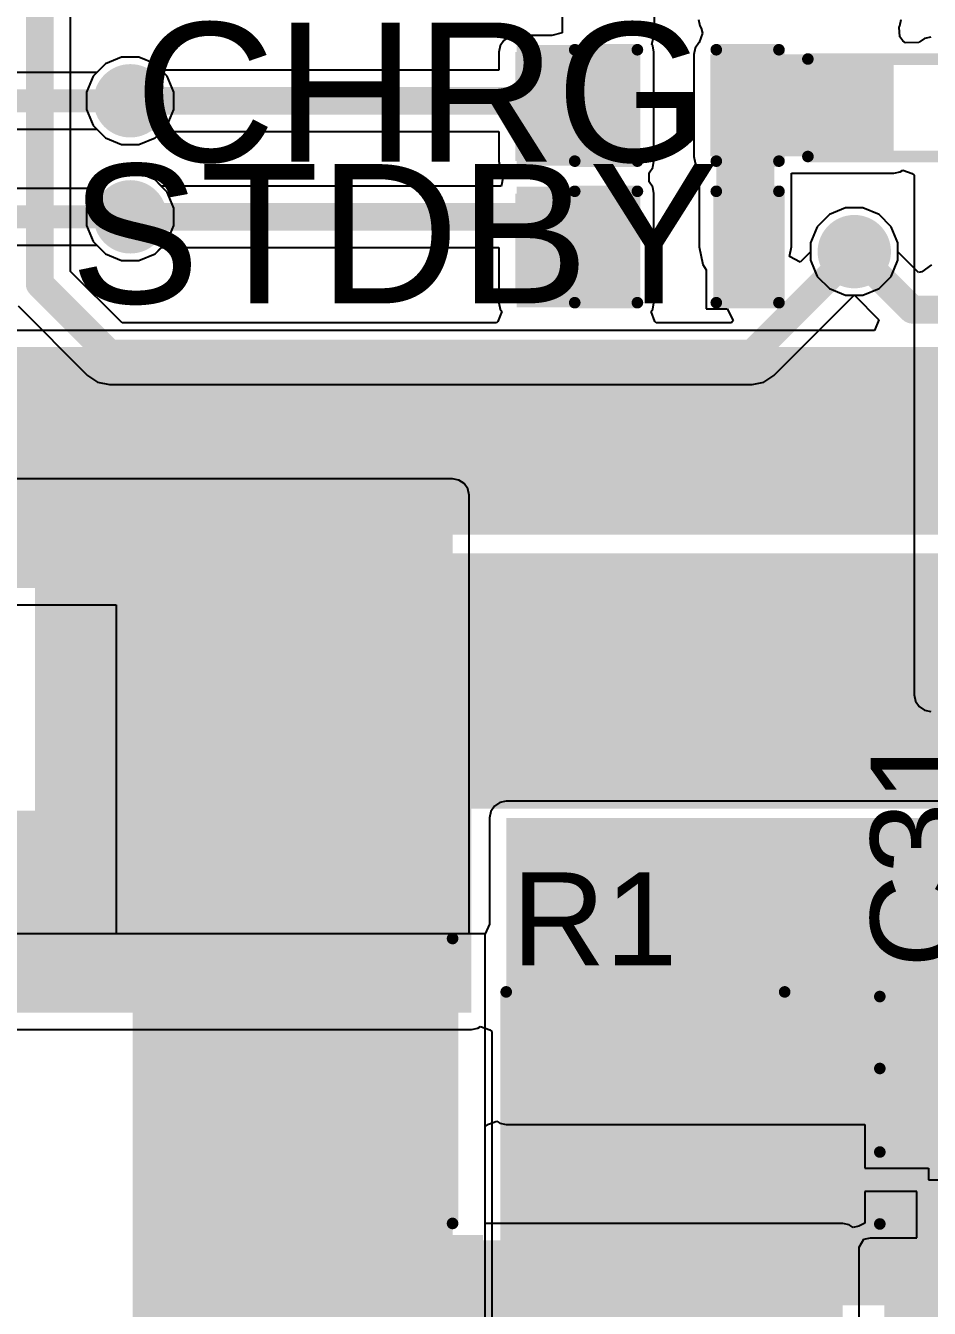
# Model space of a CAD drawing. Header units: millimetres. Extents: x -0.21 to 3.18, y -0.07 to 2.49.
# Drawn here: x 2.265 to 2.654, y 0.399 to 0.951 of the extents above; entities that cross this region are included whole.
import ezdxf

# ---------------------------------------------------------------- set-up
doc = ezdxf.new("R2010")
doc.units = ezdxf.units.MM
doc.header["$MEASUREMENT"] = 0
for name, color, linetype in [('BottomLayer', 5, 'Continuous'), ('BottomSolder', 6, 'Continuous'), ('TopLayer', 1, 'Continuous'), ('TopOverlay', 2, 'Continuous'), ('TopPaste', 8, 'Continuous'), ('TopSolder', 216, 'Continuous'), ('ViaHoleLayer', 16, 'Continuous')]:
    doc.layers.add(name, color=color, linetype=linetype)
doc.styles.add('Arial', font='', dxfattribs={"height": 0.2})
doc.styles.get('Arial').set_extended_font_data('Arial')

# ---------------------------------------------------------------- blocks, each defined once
blk = doc.blocks.new('R___0603_47')
at = {"layer": 'TopLayer'}
for points in [[(-0.015, 0.0175), (-0.015, -0.0175), (-0.045, -0.0175), (-0.045, 0.0175)], [(0.045, 0.0175), (0.045, -0.0175), (0.015, -0.0175), (0.015, 0.0175)]]:
    blk.add_hatch(color=1, dxfattribs=at).paths.add_polyline_path(points)
at = {"layer": 'TopPaste'}
for points in [[(-0.015, 0.0175), (-0.015, -0.0175), (-0.045, -0.0175), (-0.045, 0.0175)], [(0.045, 0.0175), (0.045, -0.0175), (0.015, -0.0175), (0.015, 0.0175)]]:
    blk.add_hatch(color=8, dxfattribs=at).paths.add_polyline_path(points)
at = {"layer": 'TopSolder'}
for points in [[(-0.011, 0.0215), (-0.011, -0.0215), (-0.049, -0.0215), (-0.049, 0.0215)], [(0.049, 0.0215), (0.049, -0.0215), (0.011, -0.0215), (0.011, 0.0215)]]:
    blk.add_hatch(color=216, dxfattribs=at).paths.add_polyline_path(points)
at = {"layer": 'TopOverlay', "const_width": 0.005}
for points in [[(-0.048, 0.021), (-0.048, -0.021)], [(0.048, 0.021), (-0.048, 0.021)], [(0.048, 0.021), (0.048, -0.021)], [(0.048, -0.021), (-0.048, -0.021)]]:
    blk.add_lwpolyline(points, dxfattribs=at)
at = {"layer": 'TopOverlay', "const_width": 0.0025}
for points in [[(-0.04925, 0.021, 1), (-0.04675, 0.021, 1)], [(-0.04925, 0.021, 1), (-0.04675, 0.021, 1)], [(0.04675, 0.021, 1), (0.04925, 0.021, 1)], [(0.04675, 0.021, 1), (0.04925, 0.021, 1)], [(-0.04925, -0.021, 1), (-0.04675, -0.021, 1)], [(-0.04925, -0.021, 1), (-0.04675, -0.021, 1)], [(0.04675, -0.021, 1), (0.04925, -0.021, 1)], [(0.04675, -0.021, 1), (0.04925, -0.021, 1)]]:
    blk.add_lwpolyline(points, format="xyb", close=True, dxfattribs=at)
blk = doc.blocks.new('RES_2010_48')
at = {"layer": 'TopLayer'}
for points in [[(-0.11024, 0.05512), (-0.0748, 0.05512), (-0.0748, -0.05512), (-0.11024, -0.05512)], [(0.0748, 0.05512), (0.11024, 0.05512), (0.11024, -0.05512), (0.0748, -0.05512)]]:
    blk.add_hatch(color=1, dxfattribs=at).paths.add_polyline_path(points)
at = {"layer": 'TopPaste'}
for points in [[(-0.11024, 0.05512), (-0.0748, 0.05512), (-0.0748, -0.05512), (-0.11024, -0.05512)], [(0.0748, 0.05512), (0.11024, 0.05512), (0.11024, -0.05512), (0.0748, -0.05512)]]:
    blk.add_hatch(color=8, dxfattribs=at).paths.add_polyline_path(points)
at = {"layer": 'TopSolder'}
for points in [[(-0.11424, 0.05912), (-0.0708, 0.05912), (-0.0708, -0.05912), (-0.11424, -0.05912)], [(0.0708, 0.05912), (0.11424, 0.05912), (0.11424, -0.05912), (0.0708, -0.05912)]]:
    blk.add_hatch(color=216, dxfattribs=at).paths.add_polyline_path(points)
at = {"layer": 'TopOverlay', "const_width": 0.005}
for points in [[(-0.115, 0.06), (0.115, 0.06)], [(-0.115, 0.06), (-0.115, -0.06)], [(0.115, 0.06), (0.115, -0.06)], [(-0.115, -0.06), (0.115, -0.06)]]:
    blk.add_lwpolyline(points, dxfattribs=at)
at = {"layer": 'TopOverlay', "const_width": 0.0025}
for points in [[(-0.11625, 0.06, 1), (-0.11375, 0.06, 1)], [(-0.11625, 0.06, 1), (-0.11375, 0.06, 1)], [(0.11375, 0.06, 1), (0.11625, 0.06, 1)], [(0.11375, 0.06, 1), (0.11625, 0.06, 1)], [(-0.11625, -0.06, 1), (-0.11375, -0.06, 1)], [(-0.11625, -0.06, 1), (-0.11375, -0.06, 1)], [(0.11375, -0.06, 1), (0.11625, -0.06, 1)], [(0.11375, -0.06, 1), (0.11625, -0.06, 1)]]:
    blk.add_lwpolyline(points, format="xyb", close=True, dxfattribs=at)
blk = doc.blocks.new('LED_0603_58')
at = {"layer": 'TopLayer'}
for points in [[(-0.03937, 0.01969), (-0.01969, 0.01969), (-0.01969, -0.01969), (-0.03937, -0.01969)], [(0.01969, 0.01969), (0.03937, 0.01969), (0.03937, -0.01969), (0.01969, -0.01969)]]:
    blk.add_hatch(color=1, dxfattribs=at).paths.add_polyline_path(points)
at = {"layer": 'TopOverlay'}
blk.add_hatch(color=2, dxfattribs=at).paths.add_polyline_path([(0.044, -0.026), (0.069, -0.026), (0.069, 0.026), (0.044, 0.026)])
at = {"layer": 'TopPaste'}
for points in [[(-0.03937, 0.01969), (-0.01969, 0.01969), (-0.01969, -0.01969), (-0.03937, -0.01969)], [(0.01969, 0.01969), (0.03937, 0.01969), (0.03937, -0.01969), (0.01969, -0.01969)]]:
    blk.add_hatch(color=8, dxfattribs=at).paths.add_polyline_path(points)
at = {"layer": 'TopSolder'}
for points in [[(-0.04337, 0.02369), (-0.01569, 0.02369), (-0.01569, -0.02369), (-0.04337, -0.02369)], [(0.01569, 0.02369), (0.04337, 0.02369), (0.04337, -0.02369), (0.01569, -0.02369)]]:
    blk.add_hatch(color=216, dxfattribs=at).paths.add_polyline_path(points)
at = {"layer": 'TopOverlay', "const_width": 0.005}
for points in [[(-0.044, 0.024), (-0.044, -0.024)], [(-0.017, 0.024), (-0.044, 0.024)], [(0.044, 0.024), (0.017, 0.024)], [(0.044, 0.024), (0.044, -0.024)], [(-0.017, -0.024), (-0.044, -0.024)], [(0.044, -0.024), (0.017, -0.024)]]:
    blk.add_lwpolyline(points, dxfattribs=at)
at = {"layer": 'TopOverlay', "const_width": 0.0025}
for points in [[(-0.04525, 0.024, 1), (-0.04275, 0.024, 1)], [(-0.04525, 0.024, 1), (-0.04275, 0.024, 1)], [(-0.01825, 0.024, 1), (-0.01575, 0.024, 1)], [(0.01575, 0.024, 1), (0.01825, 0.024, 1)], [(0.04275, 0.024, 1), (0.04525, 0.024, 1)], [(0.04275, 0.024, 1), (0.04525, 0.024, 1)], [(-0.04525, -0.024, 1), (-0.04275, -0.024, 1)], [(-0.04525, -0.024, 1), (-0.04275, -0.024, 1)], [(-0.01825, -0.024, 1), (-0.01575, -0.024, 1)], [(0.01575, -0.024, 1), (0.01825, -0.024, 1)], [(0.04275, -0.024, 1), (0.04525, -0.024, 1)], [(0.04275, -0.024, 1), (0.04525, -0.024, 1)]]:
    blk.add_lwpolyline(points, format="xyb", close=True, dxfattribs=at)
blk = doc.blocks.new('LED_0603_59')
at = {"layer": 'TopLayer'}
for points in [[(-0.03937, 0.01969), (-0.01969, 0.01969), (-0.01969, -0.01969), (-0.03937, -0.01969)], [(0.01969, 0.01969), (0.03937, 0.01969), (0.03937, -0.01969), (0.01969, -0.01969)]]:
    blk.add_hatch(color=1, dxfattribs=at).paths.add_polyline_path(points)
at = {"layer": 'TopOverlay'}
blk.add_hatch(color=2, dxfattribs=at).paths.add_polyline_path([(0.044, -0.026), (0.069, -0.026), (0.069, 0.026), (0.044, 0.026)])
at = {"layer": 'TopPaste'}
for points in [[(-0.03937, 0.01969), (-0.01969, 0.01969), (-0.01969, -0.01969), (-0.03937, -0.01969)], [(0.01969, 0.01969), (0.03937, 0.01969), (0.03937, -0.01969), (0.01969, -0.01969)]]:
    blk.add_hatch(color=8, dxfattribs=at).paths.add_polyline_path(points)
at = {"layer": 'TopSolder'}
for points in [[(-0.04337, 0.02369), (-0.01569, 0.02369), (-0.01569, -0.02369), (-0.04337, -0.02369)], [(0.01569, 0.02369), (0.04337, 0.02369), (0.04337, -0.02369), (0.01569, -0.02369)]]:
    blk.add_hatch(color=216, dxfattribs=at).paths.add_polyline_path(points)
at = {"layer": 'TopOverlay', "const_width": 0.005}
for points in [[(-0.044, 0.024), (-0.044, -0.024)], [(-0.017, 0.024), (-0.044, 0.024)], [(0.044, 0.024), (0.017, 0.024)], [(0.044, 0.024), (0.044, -0.024)], [(-0.017, -0.024), (-0.044, -0.024)], [(0.044, -0.024), (0.017, -0.024)]]:
    blk.add_lwpolyline(points, dxfattribs=at)
at = {"layer": 'TopOverlay', "const_width": 0.0025}
for points in [[(-0.04525, 0.024, 1), (-0.04275, 0.024, 1)], [(-0.04525, 0.024, 1), (-0.04275, 0.024, 1)], [(-0.01825, 0.024, 1), (-0.01575, 0.024, 1)], [(0.01575, 0.024, 1), (0.01825, 0.024, 1)], [(0.04275, 0.024, 1), (0.04525, 0.024, 1)], [(0.04275, 0.024, 1), (0.04525, 0.024, 1)], [(-0.04525, -0.024, 1), (-0.04275, -0.024, 1)], [(-0.04525, -0.024, 1), (-0.04275, -0.024, 1)], [(-0.01825, -0.024, 1), (-0.01575, -0.024, 1)], [(0.01575, -0.024, 1), (0.01825, -0.024, 1)], [(0.04275, -0.024, 1), (0.04525, -0.024, 1)], [(0.04275, -0.024, 1), (0.04525, -0.024, 1)]]:
    blk.add_lwpolyline(points, format="xyb", close=True, dxfattribs=at)
blk = doc.blocks.new('YPRH1204_220M__60')
at = {"layer": 'TopLayer'}
for points in [[(-0.24803, 0.1063), (-0.1378, 0.1063), (-0.1378, -0.1063), (-0.24803, -0.1063)], [(0.1378, 0.1063), (0.24803, 0.1063), (0.24803, -0.1063), (0.1378, -0.1063)]]:
    blk.add_hatch(color=1, dxfattribs=at).paths.add_polyline_path(points)
at = {"layer": 'TopPaste'}
for points in [[(-0.24803, 0.1063), (-0.1378, 0.1063), (-0.1378, -0.1063), (-0.24803, -0.1063)], [(0.1378, 0.1063), (0.24803, 0.1063), (0.24803, -0.1063), (0.1378, -0.1063)]]:
    blk.add_hatch(color=8, dxfattribs=at).paths.add_polyline_path(points)
at = {"layer": 'TopSolder'}
for points in [[(-0.25203, 0.1103), (-0.1338, 0.1103), (-0.1338, -0.1103), (-0.25203, -0.1103)], [(0.1338, 0.1103), (0.25203, 0.1103), (0.25203, -0.1103), (0.1338, -0.1103)]]:
    blk.add_hatch(color=216, dxfattribs=at).paths.add_polyline_path(points)
at = {"layer": 'TopOverlay', "const_width": 0.005}
for points in [[(-0.23861, 0.11474), (-0.23861, 0.238)], [(-0.23861, 0.238), (0.23897, 0.238)], [(0.23897, 0.11523), (0.23897, 0.238)], [(-0.23861, -0.238), (-0.23861, -0.11474)], [(0.23897, -0.238), (0.23897, -0.11523)], [(-0.23861, -0.238), (0.23897, -0.238)]]:
    blk.add_lwpolyline(points, dxfattribs=at)
at = {"layer": 'TopOverlay', "const_width": 0.0025}
for points in [[(-0.23986, 0.238, 1), (-0.23736, 0.238, 1)], [(-0.23986, 0.238, 1), (-0.23736, 0.238, 1)], [(0.23772, 0.238, 1), (0.24022, 0.238, 1)], [(0.23772, 0.238, 1), (0.24022, 0.238, 1)], [(-0.23986, 0.11474, 1), (-0.23736, 0.11474, 1)], [(0.23772, 0.11523, 1), (0.24022, 0.11523, 1)], [(-0.23986, -0.11474, 1), (-0.23736, -0.11474, 1)], [(0.23772, -0.11523, 1), (0.24022, -0.11523, 1)], [(-0.23986, -0.238, 1), (-0.23736, -0.238, 1)], [(-0.23986, -0.238, 1), (-0.23736, -0.238, 1)], [(0.23772, -0.238, 1), (0.24022, -0.238, 1)], [(0.23772, -0.238, 1), (0.24022, -0.238, 1)]]:
    blk.add_lwpolyline(points, format="xyb", close=True, dxfattribs=at)
blk = doc.blocks.new('C___0603_103')
at = {"layer": 'TopLayer'}
for points in [[(-0.015, 0.0175), (-0.015, -0.0175), (-0.045, -0.0175), (-0.045, 0.0175)], [(0.045, 0.0175), (0.045, -0.0175), (0.015, -0.0175), (0.015, 0.0175)]]:
    blk.add_hatch(color=1, dxfattribs=at).paths.add_polyline_path(points)
at = {"layer": 'TopPaste'}
for points in [[(-0.015, 0.0175), (-0.015, -0.0175), (-0.045, -0.0175), (-0.045, 0.0175)], [(0.045, 0.0175), (0.045, -0.0175), (0.015, -0.0175), (0.015, 0.0175)]]:
    blk.add_hatch(color=8, dxfattribs=at).paths.add_polyline_path(points)
at = {"layer": 'TopSolder'}
for points in [[(-0.01264, 0.01986), (-0.01264, -0.01986), (-0.04736, -0.01986), (-0.04736, 0.01986)], [(0.04736, 0.01986), (0.04736, -0.01986), (0.01264, -0.01986), (0.01264, 0.01986)]]:
    blk.add_hatch(color=216, dxfattribs=at).paths.add_polyline_path(points)
at = {"layer": 'TopOverlay', "const_width": 0.005}
for points in [[(-0.049, 0.021), (-0.049, -0.021)], [(-0.049, 0.021), (-0.018, 0.021)], [(0.018, 0.021), (0.049, 0.021)], [(0.049, 0.021), (0.049, -0.021)], [(-0.049, -0.021), (-0.018, -0.021)], [(0.018, -0.021), (0.049, -0.021)]]:
    blk.add_lwpolyline(points, dxfattribs=at)
at = {"layer": 'TopOverlay', "const_width": 0.0025}
for points in [[(-0.05025, 0.021, 1), (-0.04775, 0.021, 1)], [(-0.05025, 0.021, 1), (-0.04775, 0.021, 1)], [(-0.01925, 0.021, 1), (-0.01675, 0.021, 1)], [(0.01675, 0.021, 1), (0.01925, 0.021, 1)], [(0.04775, 0.021, 1), (0.05025, 0.021, 1)], [(0.04775, 0.021, 1), (0.05025, 0.021, 1)], [(-0.05025, -0.021, 1), (-0.04775, -0.021, 1)], [(-0.05025, -0.021, 1), (-0.04775, -0.021, 1)], [(-0.01925, -0.021, 1), (-0.01675, -0.021, 1)], [(0.01675, -0.021, 1), (0.01925, -0.021, 1)], [(0.04775, -0.021, 1), (0.05025, -0.021, 1)], [(0.04775, -0.021, 1), (0.05025, -0.021, 1)]]:
    blk.add_lwpolyline(points, format="xyb", close=True, dxfattribs=at)

msp = doc.modelspace()

# ---------------------------------------------------------------- hatches: boundary and pattern name
at = {"layer": 'BottomLayer'}
h = msp.add_hatch(color=5, dxfattribs=at)
edge = h.paths.add_edge_path()
edge.add_arc((2.31, 0.919), 0.01181, 0, 360)
h = msp.add_hatch(color=5, dxfattribs=at)
edge = h.paths.add_edge_path()
edge.add_arc((2.31, 0.869), 0.01181, 0, 360)
h = msp.add_hatch(color=5, dxfattribs=at)
edge = h.paths.add_edge_path()
edge.add_arc((2.622, 0.854), 0.01181, 0, 360)
for points in [[(2.732, 0.81288), (1.601, 0.81288), (1.601, 0.749), (2.732, 0.749)], [(2.717, 0.81), (2.271, 0.81), (2.271, 0.732), (2.717, 0.732)], [(2.269, 0.724), (2.269, 0.614), (2.699, 0.614), (2.699, 0.724)], [(2.269, 0.569), (2.457, 0.569), (2.457, 0.659), (2.269, 0.659)], [(0.848, 0.526), (2.457, 0.526), (2.457, 0.61316), (0.848, 0.61316)], [(2.473, 0.603), (2.473, -0.041), (2.578, -0.041), (2.578, 0.603)], [(2.497, 0.4), (2.976, 0.4), (2.976, 0.603), (2.497, 0.603)]]:
    msp.add_hatch(color=5, dxfattribs=at).paths.add_polyline_path(points)
at = {"layer": 'BottomSolder'}
h = msp.add_hatch(color=6, dxfattribs=at)
edge = h.paths.add_edge_path()
edge.add_arc((2.31, 0.919), 0.01581, 0, 360)
h = msp.add_hatch(color=6, dxfattribs=at)
edge = h.paths.add_edge_path()
edge.add_arc((2.31, 0.869), 0.01581, 0, 360)
h = msp.add_hatch(color=6, dxfattribs=at)
edge = h.paths.add_edge_path()
edge.add_arc((2.622, 0.854), 0.01581, 0, 360)
at = {"layer": 'TopLayer'}
for points in [[(2.476, 0.893), (2.52853, 0.893), (2.52853, 0.94), (2.476, 0.94)], [(2.56, 0.895), (2.639, 0.895), (2.639, 0.939), (2.56, 0.939)], [(2.476, 0.832), (2.52853, 0.832), (2.52853, 0.879), (2.476, 0.879)], [(2.069, 0.709), (2.431, 0.709), (2.431, 0.749), (2.069, 0.749)], [(2.44888, 0.212), (2.44888, 0.749), (2.311, 0.749), (2.311, 0.212)], [(2.472, 0.485), (2.979, 0.485), (2.979, 0.61), (2.472, 0.61)], [(2.635, 0.088), (2.724, 0.088), (2.724, 0.472), (2.635, 0.472)], [(2.349, 0.212), (2.617, 0.212), (2.617, 0.428), (2.349, 0.428)]]:
    msp.add_hatch(color=1, dxfattribs=at).paths.add_polyline_path(points)
h = msp.add_hatch(color=1, dxfattribs=at)
edge = h.paths.add_edge_path()
edge.add_arc((2.31, 0.919), 0.01181, 0, 360)
h = msp.add_hatch(color=1, dxfattribs=at)
edge = h.paths.add_edge_path()
edge.add_arc((2.31, 0.869), 0.01181, 0, 360)
h = msp.add_hatch(color=1, dxfattribs=at)
edge = h.paths.add_edge_path()
edge.add_arc((2.622, 0.854), 0.01181, 0, 360)
at = {"layer": 'TopSolder'}
h = msp.add_hatch(color=216, dxfattribs=at)
edge = h.paths.add_edge_path()
edge.add_arc((2.31, 0.919), 0.01581, 0, 360)
h = msp.add_hatch(color=216, dxfattribs=at)
edge = h.paths.add_edge_path()
edge.add_arc((2.31, 0.869), 0.01581, 0, 360)
h = msp.add_hatch(color=216, dxfattribs=at)
edge = h.paths.add_edge_path()
edge.add_arc((2.622, 0.854), 0.01581, 0, 360)
at = {"layer": 'ViaHoleLayer'}
h = msp.add_hatch(color=16, dxfattribs=at)
edge = h.paths.add_edge_path()
edge.add_arc((2.31, 0.919), 0.00591, 0, 360)
h = msp.add_hatch(color=16, dxfattribs=at)
edge = h.paths.add_edge_path()
edge.add_arc((2.31, 0.869), 0.00591, 0, 360)
h = msp.add_hatch(color=16, dxfattribs=at)
edge = h.paths.add_edge_path()
edge.add_arc((2.622, 0.854), 0.00591, 0, 360)

# ---------------------------------------------------------------- linework, layer by layer
at = {"layer": 'BottomLayer'}
for p, q in [((2.29934, 0.93495), (2.29563, 0.93124)), ((2.30626, 0.93781), (2.29934, 0.93495)), ((2.31374, 0.93781), (2.30626, 0.93781)), ((2.32066, 0.93495), (2.31374, 0.93781)), ((2.32595, 0.92966), (2.32066, 0.93495)), ((2.29563, 0.93124), (1.897, 0.93124)), ((2.32881, 0.92274), (2.32595, 0.92966)), ((2.32881, 0.91526), (2.32881, 0.92274)), ((2.32595, 0.90834), (2.32881, 0.91526)), ((1.90207, 0.90676), (2.29563, 0.90676)), ((2.29563, 0.90676), (2.29934, 0.90305)), ((2.32066, 0.90305), (2.32595, 0.90834)), ((2.29934, 0.90305), (2.30626, 0.90019)), ((2.31374, 0.90019), (2.32066, 0.90305)), ((2.30626, 0.90019), (2.31374, 0.90019)), ((2.29934, 0.88495), (2.29563, 0.88124)), ((2.30626, 0.88781), (2.29934, 0.88495)), ((2.31374, 0.88781), (2.30626, 0.88781)), ((2.32066, 0.88495), (2.31374, 0.88781)), ((2.32595, 0.87966), (2.32066, 0.88495)), ((2.29563, 0.88124), (1.8915, 0.88124)), ((2.32881, 0.87274), (2.32595, 0.87966)), ((2.32881, 0.86526), (2.32881, 0.87274)), ((2.61134, 0.86995), (2.60605, 0.86466)), ((2.61826, 0.87281), (2.61134, 0.86995)), ((2.62574, 0.87281), (2.61826, 0.87281)), ((2.63266, 0.86995), (2.62574, 0.87281)), ((2.63795, 0.86466), (2.63266, 0.86995)), ((2.32595, 0.85834), (2.32881, 0.86526)), ((2.60605, 0.86466), (2.60319, 0.85774)), ((2.64081, 0.85774), (2.63795, 0.86466)), ((2.03291, 0.85676), (2.29563, 0.85676)), ((2.29563, 0.85676), (2.29934, 0.85305)), ((2.32066, 0.85305), (2.32595, 0.85834)), ((2.60319, 0.85774), (2.60319, 0.85026)), ((2.64081, 0.85393), (2.64081, 0.85774)), ((2.29934, 0.85305), (2.30626, 0.85019)), ((2.31374, 0.85019), (2.32066, 0.85305)), ((2.64971, 0.84504), (2.64081, 0.85393)), ((2.30626, 0.85019), (2.31374, 0.85019)), ((2.60319, 0.85026), (2.60605, 0.84334)), ((2.65523, 0.84827), (2.65117, 0.84535)), ((2.60605, 0.84334), (2.61134, 0.83805)), ((2.65117, 0.84535), (2.64971, 0.84504)), ((2.61134, 0.83805), (2.61826, 0.83519)), ((2.61826, 0.83519), (2.62207, 0.83519)), ((2.62207, 0.83519), (2.63262, 0.82464)), ((2.63262, 0.82464), (2.6307, 0.82002)), ((2.6307, 0.82002), (2.03169, 0.82002)), ((2.45973, 0.51941), (2.46086, 0.52016)), ((2.46086, 0.52016), (2.46492, 0.51869)), ((1.80314, 0.51886), (2.457, 0.51886)), ((2.457, 0.51886), (2.45973, 0.51941)), ((2.46492, 0.51869), (2.46586, 0.51795)), ((2.46586, 0.51795), (2.46586, 0.034))]:
    msp.add_line(p, q, dxfattribs=at)
for points, const_width in [([(1.897, 0.919), (2.31, 0.919)], 0.01), ([(1.8915, 0.869), (2.31, 0.869)], 0.01), ([(2.622, 0.854), (2.647, 0.829)], 0.012), ([(2.647, 0.829), (2.73427, 0.829)], 0.012), ([(2.59431, 0.48231), (2.614, 0.502)], 0.04), ([(2.614, 0.502), (2.7365, 0.502)], 0.04), ([(2.532, 0.42), (2.59431, 0.48231)], 0.04), ([(2.60481, 0.47181), (2.7404, 0.47181)], 0.04)]:
    msp.add_lwpolyline(points, dxfattribs=dict(at, const_width=const_width))
for points, const_width in [([(2.3075, 0.919, 1), (2.3125, 0.919, 1)], 0.005), ([(2.3075, 0.869, 1), (2.3125, 0.869, 1)], 0.005), ([(2.619, 0.854, 1), (2.625, 0.854, 1)], 0.006), ([(2.644, 0.829, 1), (2.65, 0.829, 1)], 0.006), ([(2.644, 0.829, 1), (2.65, 0.829, 1)], 0.006), ([(2.604, 0.502, 1), (2.624, 0.502, 1)], 0.02), ([(2.604, 0.502, 1), (2.624, 0.502, 1)], 0.02), ([(2.58431, 0.48231, 1), (2.60431, 0.48231, 1)], 0.02), ([(2.58431, 0.48231, 1), (2.60431, 0.48231, 1)], 0.02), ([(2.59481, 0.47181, 1), (2.61481, 0.47181, 1)], 0.02), ([(2.522, 0.42, 1), (2.542, 0.42, 1)], 0.02)]:
    msp.add_lwpolyline(points, format="xyb", close=True, dxfattribs=dict(at, const_width=const_width))
at = {"layer": 'TopLayer'}
for p, q in [((2.49616, 0.973), (2.49616, 0.94832)), ((2.53584, 0.94954), (2.53584, 0.973)), ((2.28425, 0.84549), (2.28425, 0.9661)), ((2.55486, 0.954), (2.55541, 0.95127)), ((2.55541, 0.95127), (2.55604, 0.95033)), ((2.64127, 0.95078), (2.64159, 0.95127)), ((2.64164, 0.94662), (2.64127, 0.95078)), ((2.64159, 0.95127), (2.64214, 0.954)), ((2.47327, 0.94659), (2.47095, 0.94505)), ((2.476, 0.94714), (2.47327, 0.94659)), ((2.49165, 0.94714), (2.476, 0.94714)), ((2.49616, 0.94832), (2.49165, 0.94714)), ((2.53473, 0.94332), (2.53584, 0.94832)), ((2.53584, 0.94832), (2.53584, 0.94954)), ((2.55662, 0.94808), (2.55512, 0.94416)), ((2.55604, 0.95033), (2.55662, 0.94808)), ((2.64286, 0.94484), (2.64164, 0.94662)), ((2.65227, 0.94584), (2.64995, 0.94429)), ((2.655, 0.94638), (2.65227, 0.94584)), ((2.46941, 0.94273), (2.46886, 0.94)), ((2.46886, 0.94), (2.46886, 0.93225)), ((2.47095, 0.94505), (2.46941, 0.94273)), ((2.53512, 0.94273), (2.53473, 0.94332)), ((2.53566, 0.94), (2.53512, 0.94273)), ((2.53566, 0.893), (2.53566, 0.94)), ((2.55341, 0.94173), (2.55286, 0.939)), ((2.55495, 0.94405), (2.55341, 0.94173)), ((2.55512, 0.94416), (2.55495, 0.94405)), ((2.64405, 0.94405), (2.64286, 0.94484)), ((2.64409, 0.94398), (2.64405, 0.94405)), ((2.64983, 0.94411), (2.64409, 0.94398)), ((2.64995, 0.94429), (2.64983, 0.94411)), ((2.29934, 0.93495), (2.29405, 0.92966)), ((2.30626, 0.93781), (2.29934, 0.93495)), ((2.31374, 0.93781), (2.30626, 0.93781)), ((2.32066, 0.93495), (2.31374, 0.93781)), ((2.32335, 0.93225), (2.32066, 0.93495)), ((2.55286, 0.939), (2.55286, 0.895)), ((2.29405, 0.92966), (2.29119, 0.92274)), ((2.46886, 0.93225), (2.32335, 0.93225)), ((2.29119, 0.92274), (2.29119, 0.91526)), ((2.29119, 0.91526), (2.29405, 0.90834)), ((2.29405, 0.90834), (2.29934, 0.90305)), ((2.29934, 0.90305), (2.30626, 0.90019)), ((2.31374, 0.90019), (2.32066, 0.90305)), ((2.32066, 0.90305), (2.32335, 0.90575)), ((2.32335, 0.90575), (2.46886, 0.90575)), ((2.46886, 0.90575), (2.46886, 0.893)), ((2.30626, 0.90019), (2.31374, 0.90019)), ((2.46886, 0.893), (2.46941, 0.89027)), ((2.46941, 0.89027), (2.47095, 0.88795)), ((2.53357, 0.88795), (2.53512, 0.89027)), ((2.53512, 0.89027), (2.53566, 0.893)), ((2.55286, 0.895), (2.55341, 0.89227)), ((2.55341, 0.89227), (2.55495, 0.88995)), ((2.55495, 0.88995), (2.55517, 0.88981)), ((2.29934, 0.88495), (2.29405, 0.87966)), ((2.30626, 0.88781), (2.29934, 0.88495)), ((2.31374, 0.88781), (2.30626, 0.88781)), ((2.32066, 0.88495), (2.31374, 0.88781)), ((2.32335, 0.88225), (2.32066, 0.88495)), ((2.47095, 0.88795), (2.46998, 0.88259)), ((2.53357, 0.88405), (2.53357, 0.88795)), ((2.55517, 0.88981), (2.55517, 0.856)), ((2.59494, 0.856), (2.59494, 0.88786)), ((2.59494, 0.88786), (2.639, 0.88786)), ((2.639, 0.88786), (2.64173, 0.88841)), ((2.64173, 0.88841), (2.64286, 0.88916)), ((2.64286, 0.88916), (2.64692, 0.88769)), ((2.64692, 0.88769), (2.64786, 0.88695)), ((2.64786, 0.88695), (2.64786, 0.663)), ((2.29405, 0.87966), (2.29119, 0.87274)), ((2.46976, 0.88225), (2.32335, 0.88225)), ((2.46998, 0.88259), (2.46976, 0.88225)), ((2.53512, 0.88173), (2.53357, 0.88405)), ((2.53566, 0.879), (2.53512, 0.88173)), ((2.53566, 0.832), (2.53566, 0.879)), ((2.29119, 0.87274), (2.29119, 0.86526)), ((2.61134, 0.86995), (2.60605, 0.86466)), ((2.61826, 0.87281), (2.61134, 0.86995)), ((2.62574, 0.87281), (2.61826, 0.87281)), ((2.63266, 0.86995), (2.62574, 0.87281)), ((2.63795, 0.86466), (2.63266, 0.86995)), ((2.29119, 0.86526), (2.29405, 0.85834)), ((2.60605, 0.86466), (2.60319, 0.85774)), ((2.64081, 0.85774), (2.63795, 0.86466)), ((2.29405, 0.85834), (2.29934, 0.85305)), ((2.60319, 0.85774), (2.60319, 0.85393)), ((2.64081, 0.85026), (2.64081, 0.85774)), ((2.29934, 0.85305), (2.30626, 0.85019)), ((2.31374, 0.85019), (2.32066, 0.85305)), ((2.32066, 0.85305), (2.32335, 0.85575)), ((2.32335, 0.85575), (2.46886, 0.85575)), ((2.46886, 0.85575), (2.46886, 0.832)), ((2.55517, 0.856), (2.55669, 0.84839)), ((2.59413, 0.85195), (2.59494, 0.856)), ((2.59874, 0.84948), (2.59413, 0.85195)), ((2.60319, 0.85393), (2.59874, 0.84948)), ((2.30626, 0.85019), (2.31374, 0.85019)), ((2.55669, 0.84839), (2.55821, 0.84611)), ((2.55821, 0.84611), (2.55821, 0.82932)), ((2.63795, 0.84334), (2.64081, 0.85026)), ((2.30649, 0.82325), (2.28425, 0.84549)), ((2.63266, 0.83805), (2.63795, 0.84334)), ((2.58737, 0.80063), (2.62193, 0.83519)), ((2.62193, 0.83519), (2.62574, 0.83519)), ((2.62574, 0.83519), (2.63266, 0.83805)), ((2.26163, 0.83063), (2.29163, 0.80063)), ((2.46886, 0.832), (2.46941, 0.82927)), ((2.46941, 0.82927), (2.47008, 0.82825)), ((2.53444, 0.82825), (2.53512, 0.82927)), ((2.53512, 0.82927), (2.53566, 0.832)), ((2.55821, 0.82932), (2.56717, 0.82932)), ((2.56717, 0.82932), (2.56984, 0.82432)), ((2.46843, 0.82393), (2.46787, 0.82325)), ((2.47008, 0.82825), (2.46843, 0.82393)), ((2.5361, 0.82393), (2.53444, 0.82825)), ((2.53666, 0.82325), (2.5361, 0.82393)), ((2.56984, 0.82432), (2.56914, 0.82325)), ((2.46787, 0.82325), (2.30649, 0.82325)), ((2.56914, 0.82325), (2.53666, 0.82325)), ((2.29163, 0.80063), (2.29593, 0.79775)), ((2.29593, 0.79775), (2.301, 0.79675)), ((2.301, 0.79675), (2.578, 0.79675)), ((2.578, 0.79675), (2.58307, 0.79775)), ((2.58307, 0.79775), (2.58737, 0.80063)), ((2.44888, 0.75614), (2.09114, 0.75614)), ((2.45161, 0.75559), (2.44888, 0.75614)), ((2.45393, 0.75405), (2.45161, 0.75559)), ((2.45547, 0.75173), (2.45393, 0.75405)), ((2.45602, 0.749), (2.45547, 0.75173)), ((2.45602, 0.56), (2.45602, 0.749)), ((2.10541, 0.70186), (2.30386, 0.70186)), ((2.30386, 0.70186), (2.30386, 0.56)), ((2.64786, 0.663), (2.64841, 0.66027)), ((2.64841, 0.66027), (2.64995, 0.65795)), ((2.64995, 0.65795), (2.65227, 0.65641)), ((2.65227, 0.65641), (2.655, 0.65586)), ((2.46695, 0.61505), (2.46541, 0.61273)), ((2.46927, 0.61659), (2.46695, 0.61505)), ((2.472, 0.61714), (2.46927, 0.61659)), ((2.979, 0.61714), (2.472, 0.61714)), ((2.46541, 0.61273), (2.46486, 0.61)), ((2.46486, 0.61), (2.46486, 0.56423)), ((2.46486, 0.56423), (2.463, 0.56)), ((2.462, 0.56), (1.958, 0.56)), ((2.30386, 0.56), (2.11096, 0.56)), ((2.463, 0.56), (2.45602, 0.56)), ((2.463, 0.56), (2.462, 0.56)), ((2.463, 0.076), (2.463, 0.56)), ((2.463, 0.47704), (2.4643, 0.478)), ((2.463, 0.43514), (2.463, 0.47704)), ((2.4643, 0.478), (2.468, 0.47925)), ((2.468, 0.47925), (2.46927, 0.47841)), ((2.46927, 0.47841), (2.472, 0.47786)), ((2.472, 0.47786), (2.6265, 0.47786)), ((2.6265, 0.47786), (2.6265, 0.459)), ((2.6265, 0.459), (2.654, 0.459)), ((2.654, 0.459), (2.654, 0.454)), ((2.654, 0.454), (2.659, 0.454)), ((2.649, 0.449), (2.6265, 0.449)), ((2.6265, 0.449), (2.6265, 0.43538)), ((2.649, 0.429), (2.649, 0.449)), ((2.617, 0.43514), (2.463, 0.43514)), ((2.61973, 0.43459), (2.617, 0.43514)), ((2.6215, 0.43341), (2.61973, 0.43459)), ((2.62394, 0.43404), (2.6215, 0.43341)), ((2.6265, 0.43538), (2.62394, 0.43404)), ((2.62414, 0.42498), (2.62615, 0.42841)), ((2.62615, 0.42841), (2.62904, 0.429)), ((2.62904, 0.429), (2.649, 0.429)), ((2.62414, 0.212), (2.62414, 0.42498))]:
    msp.add_line(p, q, dxfattribs=at)
for points, const_width in [([(2.271, 0.84), (2.271, 0.98)], 0.012), ([(2.57506, 0.856), (2.57506, 0.917)], 0.025), ([(2.31, 0.919), (2.514, 0.919)], 0.012), ([(2.514, 0.919), (2.516, 0.917)], 0.012), ([(2.57506, 0.917), (2.57521, 0.91684)], 0.02), ([(2.61916, 0.91684), (2.62, 0.916)], 0.02), ([(2.31, 0.869), (2.49276, 0.869)], 0.012), ([(2.49276, 0.865), (2.50226, 0.8555)], 0.01), ([(2.578, 0.81), (2.622, 0.854)], 0.012), ([(2.271, 0.84), (2.301, 0.81)], 0.012), ([(2.301, 0.81), (2.578, 0.81)], 0.012), ([(2.402, 0.73), (2.40283, 0.72917)], 0.035)]:
    msp.add_lwpolyline(points, dxfattribs=dict(at, const_width=const_width))
for points, const_width in [([(2.56881, 0.917, 1), (2.58131, 0.917, 1)], 0.0125), ([(2.307, 0.919, 1), (2.313, 0.919, 1)], 0.006), ([(2.511, 0.919, 1), (2.517, 0.919, 1)], 0.006), ([(2.511, 0.919, 1), (2.517, 0.919, 1)], 0.006), ([(2.57006, 0.917, 1), (2.58006, 0.917, 1)], 0.01), ([(2.57021, 0.91684, 1), (2.58021, 0.91684, 1)], 0.01), ([(2.61416, 0.91684, 1), (2.62416, 0.91684, 1)], 0.01), ([(2.615, 0.916, 1), (2.625, 0.916, 1)], 0.01), ([(2.513, 0.917, 1), (2.519, 0.917, 1)], 0.006), ([(2.307, 0.869, 1), (2.313, 0.869, 1)], 0.006), ([(2.48976, 0.869, 1), (2.49576, 0.869, 1)], 0.006), ([(2.49026, 0.865, 1), (2.49526, 0.865, 1)], 0.005), ([(2.56881, 0.856, 1), (2.58131, 0.856, 1)], 0.0125), ([(2.49976, 0.8555, 1), (2.50476, 0.8555, 1)], 0.005), ([(2.619, 0.854, 1), (2.625, 0.854, 1)], 0.006), ([(2.268, 0.84, 1), (2.274, 0.84, 1)], 0.006), ([(2.268, 0.84, 1), (2.274, 0.84, 1)], 0.006), ([(2.298, 0.81, 1), (2.304, 0.81, 1)], 0.006), ([(2.298, 0.81, 1), (2.304, 0.81, 1)], 0.006), ([(2.575, 0.81, 1), (2.581, 0.81, 1)], 0.006), ([(2.575, 0.81, 1), (2.581, 0.81, 1)], 0.006), ([(2.39325, 0.73, 1), (2.41075, 0.73, 1)], 0.0175), ([(2.39408, 0.72917, 1), (2.41158, 0.72917, 1)], 0.0175)]:
    msp.add_lwpolyline(points, format="xyb", close=True, dxfattribs=dict(at, const_width=const_width))

# ---------------------------------------------------------------- block references
for name, p, rotation in [('LED_0603_59', (2.54553, 0.917), 180), ('R___0603_47', (2.65, 0.916), 180), ('LED_0603_58', (2.54553, 0.856), 180), ('RES_2010_48', (2.532, 0.42), 90), ('C___0603_103', (2.654, 0.484), 90)]:
    msp.add_blockref(name, p, dxfattribs=dict(rotation=rotation))
msp.add_blockref('YPRH1204_220M__60', (2.20991, 0.32))

# ---------------------------------------------------------------- texts
at = {"layer": 'TopOverlay', "style": 'Arial'}
for s, height, rotation, p in [('CHRG', 0.06, 360, (2.31194, 0.89272)), ('STDBY', 0.06, 360, (2.28408, 0.83172)), ('C31', 0.04, 90, (2.66899, 0.54535))]:
    msp.add_text(s, height=height, rotation=rotation, dxfattribs=at).set_placement(p)
msp.add_text('R1', height=0.04, dxfattribs=at).set_placement((2.47434, 0.54649))

doc.saveas('drawing.dxf')
